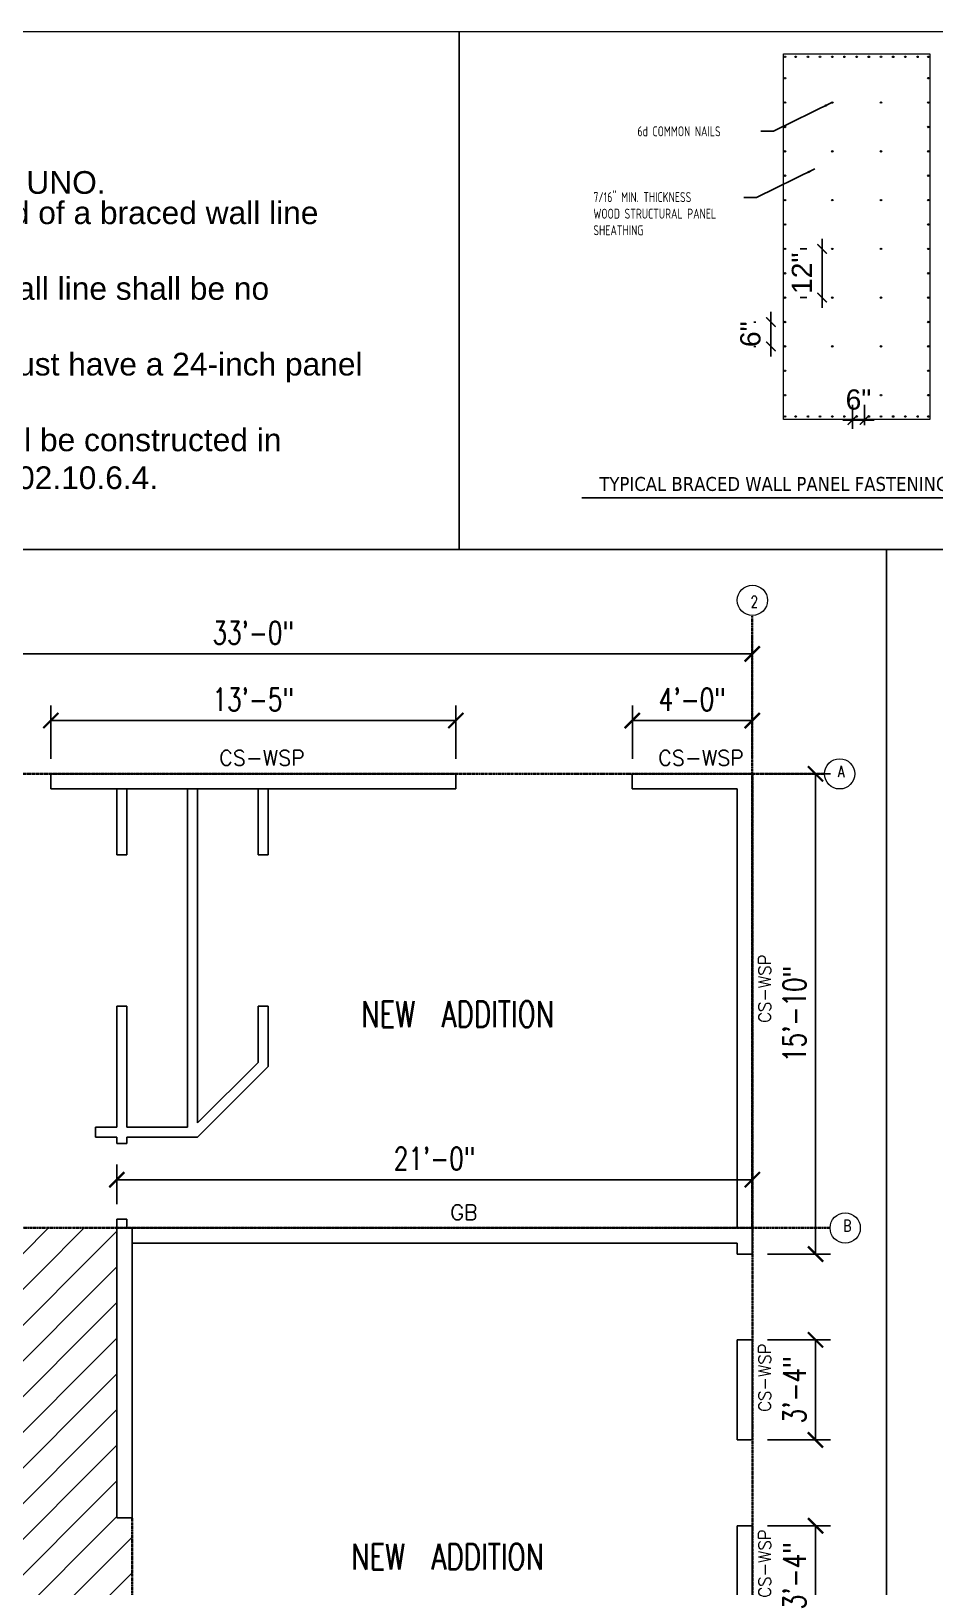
# Model space of a CAD drawing. Header units: inches. Extents: x 26998 to 46838, y -509 to 4343.
# Drawn here: x 36843 to 37201, y 2328 to 2944 of the extents above; entities that cross this region are included whole.
import ezdxf
from ezdxf import colors
from ezdxf.entities.mleader import LeaderData, LeaderLine
from ezdxf.math import Vec2, Vec3

# ---------------------------------------------------------------- set-up
doc = ezdxf.new("R2010")
doc.units = ezdxf.units.IN
doc.header["$LTSCALE"] = 0.5
doc.header["$MEASUREMENT"] = 0
doc.linetypes.add('DASHED', pattern=[0.75, 0.5, -0.25])
doc.linetypes.add('Double Dash 3_8_', pattern=[1, 0.375, -0.125, 0.125, -0.125, 0.125, -0.125])
doc.layers.get('Defpoints').update_dxf_attribs({"color": 140})
for name, color, linetype in [('A-Anno-Text-Sect', 7, 'Continuous'), ('N-NOTES', 3, 'Continuous'), ('NOTES', 7, 'Continuous'), ('Title Block', 7, 'Continuous')]:
    doc.layers.add(name, color=color, linetype=linetype)
for name, color, linetype, lineweight in [('A-DETL', 90, 'Continuous', 9), ('G-ANNO-TEXT', 231, 'Continuous', 9), ('None', 7, 'Continuous', 0), ('S-Text', 3, 'Continuous', 0), ('TEXT', 2, 'Continuous', 9)]:
    doc.layers.add(name, color=color, linetype=linetype, lineweight=lineweight)
doc.styles.add('AGSROMANS', font='romans')
doc.styles.add('ARCH', font='arch.shx')
doc.styles.add('Arch-Dim', font='romans.shx', dxfattribs={"width": 0.75})
doc.styles.add('ARIAL', font='arial.ttf')
doc.styles.add('COTAS', font='arial.ttf', dxfattribs={"height": 8})
doc.styles.add('jsm18', font='archstyl.shx', dxfattribs={"width": 0.85, "height": 10})
doc.styles.add('RomanS_B', font='', dxfattribs={"width": 0.75, "height": 4.549842})
doc.styles.get("Standard").update_dxf_attribs({"font": 'romans.shx', "width": 0.75})
doc.styles.add('TahomaSPH', font='tahoma.ttf')
doc.styles.get('RomanS_B').set_extended_font_data('RomanS', bold=True)
doc.dimstyles.new('Aec-Arch-I-96', dxfattribs={"dimscale": 96, "dimtxt": 0.09375, "dimasz": 0.0625, "dimexe": 0.0625, "dimexo": 0.0625, "dimgap": 0.03125, "dimtad": 1, "dimdec": 4, "dimzin": 3, "dimdsep": 46, "dimlunit": 4, "dimtxsty": 'Arch-Dim', "dimblk": 'ARCHTICK', "dimcen": 0.09375, "dimazin": 2, "dimtfac": 0.75, "dimtdec": 4, "dimtix": 1, "dimtmove": 2, "dimatfit": 2, "dimfxl": 1, "dimtolj": 1, "dimtzin": 0, "dimarcsym": 0})
doc.dimstyles.new('Aprocon', dxfattribs={"dimtxt": 1, "dimasz": 3.75, "dimexe": 1, "dimexo": 5, "dimgap": 1.5, "dimtad": 1, "dimdec": 0, "dimzin": 3, "dimdsep": 46, "dimlunit": 4, "dimtxsty": 'COTAS', "dimblk": 'ARCHTICK', "dimcen": 0.09, "dimclrd": 256, "dimclre": 256, "dimclrt": 5, "dimaunit": 1, "dimazin": 0, "dimtfac": 1, "dimtdec": 0, "dimtix": 1, "dimtmove": 0, "dimatfit": 3, "dimldrblk": 'ARCHTICK', "dimfxl": 1, "dimtolj": 1, "dimtzin": 0, "dimarcsym": 0})
doc.dimstyles.new('STANDARD$7', dxfattribs={"dimscale": 16, "dimtxt": 0.078125, "dimasz": 0.078125, "dimexe": 0.125, "dimexo": 0.125, "dimgap": 0.04, "dimtad": 1, "dimdec": 6, "dimzin": 0, "dimdsep": 46, "dimlunit": 4, "dimtxsty": 'ARCH', "dimcen": 0.046875, "dimdle": 0.125, "dimclrd": 256, "dimclre": 256, "dimclrt": 256, "dimadec": 0, "dimazin": 0, "dimtfac": 1, "dimtdec": 6, "dimtmove": 0, "dimatfit": 3, "dimfxl": 1, "dimfrac": 2, "dimtolj": 1, "dimtzin": 0, "dimarcsym": 0})

# ---------------------------------------------------------------- blocks, each defined once
blk = doc.blocks.new('_ArchTick')
at = {"color": 0, "linetype": 'ByBlock', "const_width": 0.15}
blk.add_lwpolyline([(-0.5, -0.5), (0.5, 0.5)], dxfattribs=at)
blk = doc.blocks.new('*D1078')
at = {"layer": 'A-Anno-Text-Sect', "color": 0, "linetype": 'Continuous', "lineweight": -2, "transparency": 16777216}
for p, q in [((36733.08, 2655.94), (36733.08, 2703.49)), ((37128.88, 2655.94), (37128.88, 2703.49)), ((36733.08, 2697.49), (37128.88, 2697.49))]:
    blk.add_line(p, q, dxfattribs=at)
at = {"layer": 'Defpoints', "color": 0, "linetype": 'Continuous', "transparency": 16777216}
for p in [(37128.88, 2697.49), (36733.08, 2649.94), (37128.88, 2649.94)]:
    blk.add_point(p, dxfattribs=at)
at = {"layer": 'A-Anno-Text-Sect', "color": 0, "linetype": 'Continuous', "lineweight": -2, "transparency": 16777216, "xscale": 6, "yscale": 6, "zscale": 6, "rotation": 180}
blk.add_blockref('_ArchTick', (36733.08, 2697.49), dxfattribs=at)
at = {"layer": 'A-Anno-Text-Sect', "color": 0, "linetype": 'Continuous', "lineweight": -2, "transparency": 16777216, "xscale": 6, "yscale": 6, "zscale": 6}
blk.add_blockref('_ArchTick', (37128.88, 2697.49), dxfattribs=at)
at = {"layer": 'A-Anno-Text-Sect', "color": 0, "linetype": 'Continuous', "transparency": 16777216, "insert": (36930.98, 2705.85), "char_height": 9, "attachment_point": 5, "style": 'Arch-Dim'}
blk.add_mtext('\\A1;33\'-0"', dxfattribs=at)
blk = doc.blocks.new('*D996')
at = {"layer": 'Defpoints', "color": 0, "transparency": 16777216}
for p in [(37157.9, 2858.02), (37156.54, 2838.7), (37157.9, 2838.7)]:
    blk.add_point(p, dxfattribs=at)
at = {"layer": 'TEXT', "color": 0, "lineweight": -2, "transparency": 16777216}
for p, q in [((37156.54, 2862.02), (37156.54, 2834.7)), ((37147.9, 2858.02), (37150.54, 2858.02)), ((37147.9, 2838.7), (37150.54, 2838.7))]:
    blk.add_line(p, q, dxfattribs=at)
at = {"layer": 'TEXT', "color": 0, "lineweight": -2, "transparency": 16777216, "xscale": 3.75, "yscale": 3.75, "zscale": 3.75}
for p, rotation in [((37156.54, 2858.02), 90), ((37156.54, 2838.7), 270)]:
    blk.add_blockref('_ArchTick', p, dxfattribs=dict(at, rotation=rotation))
at = {"layer": 'TEXT', "color": 0, "transparency": 16777216, "insert": (37148.53, 2848.36), "char_height": 8, "attachment_point": 5, "rotation": 90, "style": 'COTAS'}
blk.add_mtext('\\A1;12"', dxfattribs=at)
blk = doc.blocks.new('*D997')
at = {"layer": 'Defpoints', "color": 0, "transparency": 16777216}
for p in [(37139.44, 2829.03), (37136.23, 2819.37), (37139.44, 2819.37)]:
    blk.add_point(p, dxfattribs=at)
at = {"layer": 'TEXT', "color": 0, "lineweight": -2, "transparency": 16777216}
for p, q in [((37136.23, 2833.03), (37136.23, 2815.37)), ((37129.44, 2829.03), (37130.23, 2829.03)), ((37129.44, 2819.37), (37130.23, 2819.37))]:
    blk.add_line(p, q, dxfattribs=at)
at = {"layer": 'TEXT', "color": 0, "lineweight": -2, "transparency": 16777216, "xscale": 3.75, "yscale": 3.75, "zscale": 3.75}
for p, rotation in [((37136.23, 2829.03), 90), ((37136.23, 2819.37), 270)]:
    blk.add_blockref('_ArchTick', p, dxfattribs=dict(at, rotation=rotation))
at = {"layer": 'TEXT', "color": 0, "transparency": 16777216, "insert": (37128.15, 2824.2), "char_height": 8, "attachment_point": 5, "rotation": 90, "style": 'COTAS'}
blk.add_mtext('\\A1;6"', dxfattribs=at)
blk = doc.blocks.new('*D998')
at = {"layer": 'Defpoints', "color": 0, "transparency": 16777216}
for p in [(37168.56, 2790.18), (37168.56, 2776.67), (37173.39, 2778.11)]:
    blk.add_point(p, dxfattribs=at)
at = {"layer": 'TEXT', "color": 0, "lineweight": -2, "transparency": 16777216}
for p, q in [((37168.56, 2786.67), (37168.56, 2796.18)), ((37173.39, 2788.11), (37173.39, 2796.18)), ((37168.56, 2790.18), (37164.81, 2790.18)), ((37173.39, 2790.18), (37168.56, 2790.18)), ((37173.39, 2790.18), (37177.14, 2790.18))]:
    blk.add_line(p, q, dxfattribs=at)
at = {"layer": 'TEXT', "color": 0, "lineweight": -2, "transparency": 16777216, "xscale": 3.75, "yscale": 3.75, "zscale": 3.75}
blk.add_blockref('_ArchTick', (37168.56, 2790.18), dxfattribs=at)
at = {"layer": 'TEXT', "color": 0, "lineweight": -2, "transparency": 16777216, "xscale": 3.75, "yscale": 3.75, "zscale": 3.75, "rotation": 180}
blk.add_blockref('_ArchTick', (37173.39, 2790.18), dxfattribs=at)
at = {"layer": 'TEXT', "color": 0, "transparency": 16777216, "insert": (37170.97, 2798.26), "char_height": 8, "attachment_point": 5, "style": 'COTAS'}
blk.add_mtext('\\A1;6"', dxfattribs=at)
blk = doc.blocks.new('*D1080')
at = {"layer": 'A-Anno-Text-Sect', "color": 0, "linetype": 'Continuous', "lineweight": -2, "transparency": 16777216}
for p, q in [((36850.67, 2655.94), (36850.67, 2677.07)), ((37011.3, 2655.94), (37011.3, 2677.07)), ((36850.67, 2671.07), (37011.3, 2671.07))]:
    blk.add_line(p, q, dxfattribs=at)
at = {"layer": 'Defpoints', "color": 0, "linetype": 'Continuous', "transparency": 16777216}
for p in [(37011.3, 2671.07), (36850.67, 2649.94), (37011.3, 2649.94)]:
    blk.add_point(p, dxfattribs=at)
at = {"layer": 'A-Anno-Text-Sect', "color": 0, "linetype": 'Continuous', "lineweight": -2, "transparency": 16777216, "xscale": 6, "yscale": 6, "zscale": 6, "rotation": 180}
blk.add_blockref('_ArchTick', (36850.67, 2671.07), dxfattribs=at)
at = {"layer": 'A-Anno-Text-Sect', "color": 0, "linetype": 'Continuous', "lineweight": -2, "transparency": 16777216, "xscale": 6, "yscale": 6, "zscale": 6}
blk.add_blockref('_ArchTick', (37011.3, 2671.07), dxfattribs=at)
at = {"layer": 'A-Anno-Text-Sect', "color": 0, "linetype": 'Continuous', "transparency": 16777216, "insert": (36930.98, 2679.43), "char_height": 9, "attachment_point": 5, "style": 'Arch-Dim'}
blk.add_mtext('\\A1;13\'-5"', dxfattribs=at)
blk = doc.blocks.new('*D1081')
at = {"layer": 'A-Anno-Text-Sect', "color": 0, "linetype": 'Continuous', "lineweight": -2, "transparency": 16777216}
for p, q in [((37081.3, 2655.94), (37081.3, 2677.07)), ((37128.88, 2655.94), (37128.88, 2677.07)), ((37081.3, 2671.07), (37128.88, 2671.07))]:
    blk.add_line(p, q, dxfattribs=at)
at = {"layer": 'Defpoints', "color": 0, "linetype": 'Continuous', "transparency": 16777216}
for p in [(37128.88, 2671.07), (37081.3, 2649.94), (37128.88, 2649.94)]:
    blk.add_point(p, dxfattribs=at)
at = {"layer": 'A-Anno-Text-Sect', "color": 0, "linetype": 'Continuous', "lineweight": -2, "transparency": 16777216, "xscale": 6, "yscale": 6, "zscale": 6, "rotation": 180}
blk.add_blockref('_ArchTick', (37081.3, 2671.07), dxfattribs=at)
at = {"layer": 'A-Anno-Text-Sect', "color": 0, "linetype": 'Continuous', "lineweight": -2, "transparency": 16777216, "xscale": 6, "yscale": 6, "zscale": 6}
blk.add_blockref('_ArchTick', (37128.88, 2671.07), dxfattribs=at)
at = {"layer": 'A-Anno-Text-Sect', "color": 0, "linetype": 'Continuous', "transparency": 16777216, "insert": (37105.09, 2679.43), "char_height": 9, "attachment_point": 5, "style": 'Arch-Dim'}
blk.add_mtext('\\A1;4\'-0"', dxfattribs=at)
blk = doc.blocks.new('*D1093')
at = {"layer": 'A-Anno-Text-Sect', "color": 0, "linetype": 'Continuous', "lineweight": -2, "transparency": 16777216}
for p, q in [((37134.88, 2649.94), (37159.94, 2649.94)), ((37153.94, 2459.62), (37153.94, 2649.94)), ((37134.88, 2459.62), (37159.94, 2459.62))]:
    blk.add_line(p, q, dxfattribs=at)
at = {"layer": 'Defpoints', "color": 0, "linetype": 'Continuous', "transparency": 16777216}
for p in [(37128.88, 2649.94), (37153.94, 2649.94), (37128.88, 2459.62)]:
    blk.add_point(p, dxfattribs=at)
at = {"layer": 'A-Anno-Text-Sect', "color": 0, "linetype": 'Continuous', "lineweight": -2, "transparency": 16777216, "xscale": 6, "yscale": 6, "zscale": 6}
for p, rotation in [((37153.94, 2649.94), 90), ((37153.94, 2459.62), 270)]:
    blk.add_blockref('_ArchTick', p, dxfattribs=dict(at, rotation=rotation))
at = {"layer": 'A-Anno-Text-Sect', "color": 0, "linetype": 'Continuous', "transparency": 16777216, "insert": (37145.58, 2554.78), "char_height": 9, "attachment_point": 5, "rotation": 90, "style": 'Arch-Dim'}
blk.add_mtext('\\A1;15\'-10"', dxfattribs=at)
blk = doc.blocks.new('*D1094')
at = {"layer": 'A-Anno-Text-Sect', "color": 0, "linetype": 'Continuous', "lineweight": -2, "transparency": 16777216}
for p, q in [((37134.88, 2425.62), (37159.94, 2425.62)), ((37153.94, 2425.62), (37153.94, 2385.94)), ((37134.88, 2385.94), (37159.94, 2385.94))]:
    blk.add_line(p, q, dxfattribs=at)
at = {"layer": 'Defpoints', "color": 0, "linetype": 'Continuous', "transparency": 16777216}
for p in [(37128.88, 2425.62), (37128.88, 2385.94), (37153.94, 2385.94)]:
    blk.add_point(p, dxfattribs=at)
at = {"layer": 'A-Anno-Text-Sect', "color": 0, "linetype": 'Continuous', "lineweight": -2, "transparency": 16777216, "xscale": 6, "yscale": 6, "zscale": 6}
for p, rotation in [((37153.94, 2425.62), 90), ((37153.94, 2385.94), 270)]:
    blk.add_blockref('_ArchTick', p, dxfattribs=dict(at, rotation=rotation))
at = {"layer": 'A-Anno-Text-Sect', "color": 0, "linetype": 'Continuous', "transparency": 16777216, "insert": (37145.58, 2405.78), "char_height": 9, "attachment_point": 5, "rotation": 90, "style": 'Arch-Dim'}
blk.add_mtext('\\A1;3\'-4"', dxfattribs=at)
blk = doc.blocks.new('*D1095')
at = {"layer": 'A-Anno-Text-Sect', "color": 0, "linetype": 'Continuous', "lineweight": -2, "transparency": 16777216}
for p, q in [((37134.88, 2351.94), (37159.94, 2351.94)), ((37153.94, 2351.94), (37153.94, 2312.26)), ((37134.88, 2312.26), (37159.94, 2312.26))]:
    blk.add_line(p, q, dxfattribs=at)
at = {"layer": 'Defpoints', "color": 0, "linetype": 'Continuous', "transparency": 16777216}
for p in [(37128.88, 2351.94), (37128.88, 2312.26), (37153.94, 2312.26)]:
    blk.add_point(p, dxfattribs=at)
at = {"layer": 'A-Anno-Text-Sect', "color": 0, "linetype": 'Continuous', "lineweight": -2, "transparency": 16777216, "xscale": 6, "yscale": 6, "zscale": 6}
for p, rotation in [((37153.94, 2351.94), 90), ((37153.94, 2312.26), 270)]:
    blk.add_blockref('_ArchTick', p, dxfattribs=dict(at, rotation=rotation))
at = {"layer": 'A-Anno-Text-Sect', "color": 0, "linetype": 'Continuous', "transparency": 16777216, "insert": (37145.58, 2332.1), "char_height": 9, "attachment_point": 5, "rotation": 90, "style": 'Arch-Dim'}
blk.add_mtext('\\A1;3\'-4"', dxfattribs=at)
blk = doc.blocks.new('*D1089')
at = {"layer": 'A-Anno-Text-Sect', "color": 0, "linetype": 'Continuous', "lineweight": -2, "transparency": 16777216}
for p, q in [((36876.88, 2479.44), (36876.88, 2495.07)), ((37128.88, 2475.94), (37128.88, 2495.07)), ((36876.88, 2489.07), (37128.88, 2489.07))]:
    blk.add_line(p, q, dxfattribs=at)
at = {"layer": 'Defpoints', "color": 0, "linetype": 'Continuous', "transparency": 16777216}
for p in [(37128.88, 2489.07), (36876.88, 2473.44), (37128.88, 2469.94)]:
    blk.add_point(p, dxfattribs=at)
at = {"layer": 'A-Anno-Text-Sect', "color": 0, "linetype": 'Continuous', "lineweight": -2, "transparency": 16777216, "xscale": 6, "yscale": 6, "zscale": 6, "rotation": 180}
blk.add_blockref('_ArchTick', (36876.88, 2489.07), dxfattribs=at)
at = {"layer": 'A-Anno-Text-Sect', "color": 0, "linetype": 'Continuous', "lineweight": -2, "transparency": 16777216, "xscale": 6, "yscale": 6, "zscale": 6}
blk.add_blockref('_ArchTick', (37128.88, 2489.07), dxfattribs=at)
at = {"layer": 'A-Anno-Text-Sect', "color": 0, "linetype": 'Continuous', "transparency": 16777216, "insert": (37002.88, 2497.43), "char_height": 9, "attachment_point": 5, "style": 'Arch-Dim'}
blk.add_mtext('\\A1;21\'-0"', dxfattribs=at)

msp = doc.modelspace()

# ---------------------------------------------------------------- hatches: boundary and pattern name
at = {"layer": 'Title Block', "linetype": 'DASHED'}
h = msp.add_hatch(dxfattribs=at)
h.set_pattern_fill('ANSI31', color=253, scale=80)
h.set_pattern_definition([(45, (26428.937, 2797.07), (-7.071068, 7.071068), [])])
h.paths.add_polyline_path([(36588.084314, 2320.340707), (36592.084314, 2320.340707), (36592.084314, 2316.340707), (36596.084314, 2316.340707), (36596.084314, 2312.340707), (36592.084314, 2312.340707), (36592.084314, 2297.340707), (36636.084314, 2297.340707), (36636.084314, 2312.340707), (36632.084314, 2312.340707), (36632.084314, 2316.340707), (36640.084314, 2316.340707), (36640.084314, 2297.340707), (36670.084314, 2297.340707), (36670.084314, 2293.340707), (36592.084314, 2293.340707), (36592.084314, 2151.340707), (36704.084314, 2151.340707), (36704.084314, 2155.340707), (36708.084314, 2155.340707), (36708.084314, 2151.340707), (36744.084314, 2151.340707), (36744.084314, 2205.340707), (36708.084314, 2205.340707), (36708.084314, 2203.340707), (36704.084314, 2203.340707), (36704.084314, 2293.340707), (36700.084314, 2293.340707), (36700.084314, 2297.340707), (36706.084314, 2297.340707), (36706.084314, 2316.340707, -1), (36708.084314, 2316.340707), (36708.084314, 2315.340707), (36744.084314, 2315.340707), (36744.084314, 2319.340707), (36748.084314, 2319.340707), (36748.084314, 2314.2990173), (36752.084314, 2314.2990173), (36752.084314, 2310.2990173), (36748.084314, 2310.2990173), (36748.084314, 2151.340707), (36876.884314, 2151.340707), (36876.884314, 2282.2990173), (36863.484314, 2282.2990173), (36863.484314, 2286.2990173), (36876.884314, 2286.2990173), (36876.884314, 2310.2990173), (36790.084314, 2310.2990173), (36790.084314, 2286.2990173), (36803.484314, 2286.2990173), (36803.484314, 2282.2990173), (36786.084314, 2282.2990173), (36786.084314, 2310.2990173), (36782.084314, 2310.2990173), (36782.084314, 2314.2990173), (36876.884314, 2314.2990173), (36876.884314, 2319.0395355), (36882.884314, 2319.0395355), (36882.884314, 2355.0395355), (36876.884314, 2355.0395355), (36876.884314, 2463.940707), (36876.884314, 2469.940707), (36826.8985998, 2469.940707), (36826.884314, 2463.940707), (36826.884314, 2357.940707), (36818.884314, 2357.940707), (36818.884314, 2361.940707), (36822.884314, 2361.940707), (36822.884314, 2463.940707), (36771.084314, 2463.940707), (36640.084314, 2463.940707), (36640.084314, 2409.940707), (36741.084314, 2409.940707), (36741.084314, 2379.940707), (36755.084314, 2379.940707), (36755.084314, 2361.940707), (36792.884314, 2361.940707), (36792.884314, 2357.940707), (36755.084314, 2357.940707), (36755.084314, 2354.340707), (36748.084314, 2354.340707), (36748.084314, 2349.340707), (36744.084314, 2349.340707), (36744.084314, 2354.340707), (36705.084314, 2354.340707), (36705.084314, 2358.340707), (36737.084314, 2358.340707), (36737.084314, 2405.940707), (36640.084314, 2405.940707), (36640.084314, 2358.340707), (36681.084314, 2358.340707), (36681.084314, 2354.340707), (36634.084314, 2354.340707), (36634.084314, 2358.340707), (36636.084314, 2358.340707), (36636.084314, 2463.940707), (36482.084314, 2463.940707), (36482.084314, 2358.340707), (36484.084314, 2358.340707), (36484.084314, 2354.340707), (36482.084314, 2354.340707), (36482.084314, 2330.340707), (36546.084314, 2330.340707), (36546.084314, 2354.340707), (36544.084314, 2354.340707), (36544.084314, 2358.340707), (36604.084314, 2358.340707), (36604.084314, 2354.340707), (36592.084314, 2354.340707), (36592.084314, 2350.340707), (36588.084314, 2350.340707), (36588.084314, 2354.340707), (36550.084314, 2354.340707), (36550.084314, 2298.340707), (36544.084314, 2298.340707), (36544.084314, 2302.340707), (36546.084314, 2302.340707), (36546.084314, 2326.340707), (36482.084314, 2326.340707), (36482.084314, 2302.340707), (36484.084314, 2302.340707), (36484.084314, 2298.340707), (36482.084314, 2298.340707), (36482.084314, 2151.340707), (36588.084314, 2151.340707)])
h.paths.add_polyline_path([(36639.2935386, 2323.4533017), (36746.9902494, 2323.4533017), (36746.9902494, 2344.690645), (36639.2935386, 2344.690645)], flags=24)

# ---------------------------------------------------------------- linework, layer by layer
msp.add_line((36435.013813, 2738.8830128), (37929.6730477, 2738.8830128))
msp.add_lwpolyline([(36434.613813, 2944.0852231, 0.5, 0.5, 0), (37929.6730477, 2944.0852231, 0, 0, 0), (37929.6730477, 1817.6360016, 0.5, 0.5, 0), (36434.613813, 1817.6360016, 0.5, 0.5, 0)], format="xyseb")
at = {"layer": 'A-DETL', "linetype": 'Double Dash 3_8_', "lineweight": 40}
for p, q in [((37128.884314, 2712.399041), (37128.884314, 2469.940707)), ((36697.5019877, 2649.940707), (37157.5019877, 2649.940707)), ((37128.9221552, 2039.2325961), (37128.9221552, 2649.940707)), ((36733.084314, 2469.940707), (37159.7085651, 2469.940707)), ((36882.884314, 2319.0395355), (36882.884314, 2355.0395355))]:
    msp.add_line(p, q, dxfattribs=at)
at = {"layer": 'A-DETL'}
for centre in [(37128.9221552, 2718.7325961), (37163.5019877, 2649.940707), (37165.7085651, 2469.940707)]:
    msp.add_circle(centre, 6, dxfattribs=at)
at = {"layer": 'N-NOTES', "color": 0}
msp.add_line((37242.3846279, 2759.3509899), (37061.3098151, 2759.3509899), dxfattribs=at)
at = {"layer": 'TEXT'}
for p, q in [((37141.2557873, 2790.3715383), (37141.2557873, 2935.3424439)), ((37141.2557873, 2935.3424439), (37199.2441786, 2935.3424439)), ((37199.2441786, 2935.3424439), (37199.2441786, 2790.3715383)), ((37199.2441786, 2790.3715383), (37141.2557873, 2790.3715383))]:
    msp.add_line(p, q, dxfattribs=at)
for points in [[(37141.2400373, 2935.3581939), (37199.2599286, 2935.3581939), (37199.2599286, 2790.3557883), (37141.2400373, 2790.3557883)], [(37141.2452873, 2935.3529439), (37199.2546786, 2935.3529439), (37199.2546786, 2790.3610383), (37141.2452873, 2790.3610383)], [(37141.2505373, 2935.3476939), (37199.2494286, 2935.3476939), (37199.2494286, 2790.3662883), (37141.2505373, 2790.3662883)], [(37141.2557873, 2935.3424439), (37199.2441786, 2935.3424439), (37199.2441786, 2790.3715383), (37141.2557873, 2790.3715383)], [(37141.2610373, 2935.3371939), (37199.2389286, 2935.3371939), (37199.2389286, 2790.3767883), (37141.2610373, 2790.3767883)]]:
    msp.add_lwpolyline(points, close=True, dxfattribs=at)
for centre, radius in [((37141.859877, 2934.13441), 0.3020085), ((37146.0881411, 2934.13441), 0.3020085), ((37150.9205677, 2934.13441), 0.3020085), ((37155.7528487, 2934.13441), 0.3020085), ((37160.5852753, 2934.13441), 0.3020085), ((37165.4176292, 2934.13441), 0.3020813), ((37170.249983, 2934.13441), 0.3020085), ((37175.0824096, 2934.13441), 0.3020085), ((37179.9146906, 2934.13441), 0.3020085), ((37184.7471172, 2934.13441), 0.3020085), ((37189.579471, 2934.13441), 0.3020813), ((37194.4118248, 2934.13441), 0.3020085), ((37198.6401617, 2934.13441), 0.3020813), ((37141.859877, 2925.6777362), 0.3020085), ((37198.6401617, 2925.6777362), 0.3020813), ((37141.859877, 2916.0130286), 0.3020085), ((37160.5852753, 2916.0130286), 0.3020085), ((37179.9146906, 2916.0130286), 0.3020085), ((37198.6401617, 2916.0130286), 0.3020813), ((37141.859877, 2906.348321), 0.3020085), ((37198.6401617, 2906.348321), 0.3020813), ((37141.859877, 2896.6834677), 0.3020085), ((37160.5852753, 2896.6834677), 0.3020085), ((37179.9146906, 2896.6834677), 0.3020085), ((37198.6401617, 2896.6834677), 0.3020813), ((37141.859877, 2887.0187601), 0.3020085), ((37198.6401617, 2887.0187601), 0.3020813), ((37141.859877, 2877.3540525), 0.3020085), ((37160.5852753, 2877.3540525), 0.3020085), ((37179.9146906, 2877.3540525), 0.3020085), ((37198.6401617, 2877.3540525), 0.3020813), ((37141.859877, 2867.6893449), 0.3020085), ((37198.6401617, 2867.6893449), 0.3020813), ((37141.859877, 2858.0246373), 0.3020085), ((37160.5852753, 2858.0246373), 0.3020085), ((37179.9146906, 2858.0246373), 0.3020085), ((37198.6401617, 2858.0246373), 0.3020813), ((37141.859877, 2848.359784), 0.3020085), ((37198.6401617, 2848.359784), 0.3020813), ((37141.859877, 2838.695222), 0.3020085), ((37160.5852753, 2838.695222), 0.3020085), ((37179.9146906, 2838.695222), 0.3020085), ((37198.6401617, 2838.695222), 0.3020813), ((37141.859877, 2829.0303687), 0.3020085), ((37198.6401617, 2829.0303687), 0.3020813), ((37141.859877, 2819.3655155), 0.3020085), ((37160.5852753, 2819.3655155), 0.3020085), ((37179.9146906, 2819.3655155), 0.3020085), ((37198.6401617, 2819.3655155), 0.3020813), ((37141.859877, 2809.7009535), 0.3020085), ((37198.6401617, 2809.7009535), 0.3020813), ((37141.859877, 2800.0361002), 0.3020085), ((37179.9146906, 2800.0361002), 0.3020085), ((37198.6401617, 2800.0361002), 0.3020813), ((37141.859877, 2791.5795721), 0.3020085), ((37146.0881411, 2791.5795721), 0.3020085), ((37150.9205677, 2791.5795721), 0.3020085), ((37155.7528487, 2791.5795721), 0.3020085), ((37160.5852753, 2791.5795721), 0.3020085), ((37165.4176292, 2791.5795721), 0.3020813), ((37170.249983, 2791.5795721), 0.3020085), ((37175.0824096, 2791.5795721), 0.3020085), ((37179.9146906, 2791.5795721), 0.3020085), ((37184.7471172, 2791.5795721), 0.3020085), ((37189.579471, 2791.5795721), 0.3020813), ((37194.4118248, 2791.5795721), 0.3020085), ((37198.6401617, 2791.5795721), 0.3020813)]:
    msp.add_circle(centre, radius, dxfattribs=at)
at = {"layer": 'Title Block'}
for p, q in [((37012.5721574, 2738.6797579), (37012.5721574, 2944.0852231)), ((37182.1434303, 2738.8830128), (37182.1434303, 1817.6360016)), ((36850.6719569, 2649.940707), (37011.2966712, 2649.940707)), ((36850.6719569, 2649.940707), (36850.6719569, 2643.940707)), ((37011.2966712, 2649.940707), (37011.2966712, 2643.940707)), ((37081.2966712, 2649.940707), (37128.884314, 2649.940707)), ((37081.2966712, 2649.940707), (37081.2966712, 2643.940707)), ((37128.884314, 2469.940707), (37128.884314, 2649.940707)), ((36850.6719569, 2643.940707), (37011.2966712, 2643.940707)), ((36876.884314, 2617.8580409), (36876.884314, 2643.940707)), ((36880.884314, 2617.8580409), (36880.884314, 2643.940707)), ((36904.884314, 2509.940707), (36904.884314, 2643.940707)), ((36908.884314, 2511.5975612), (36908.884314, 2643.940707)), ((36932.884314, 2617.8580409), (36932.884314, 2643.940707)), ((36936.884314, 2617.8580409), (36936.884314, 2643.940707)), ((37081.2966712, 2643.940707), (37122.884314, 2643.940707)), ((37122.884314, 2469.940707), (37122.884314, 2643.940707)), ((36880.884314, 2617.8580409), (36876.884314, 2617.8580409)), ((36932.884314, 2617.8580409), (36936.884314, 2617.8580409)), ((36876.884314, 2509.940707), (36876.884314, 2557.8580409)), ((36880.884314, 2557.8580409), (36876.884314, 2557.8580409)), ((36880.884314, 2509.940707), (36880.884314, 2557.8580409)), ((36932.884314, 2535.5975612), (36932.884314, 2557.8580409)), ((36932.884314, 2557.8580409), (36936.884314, 2557.8580409)), ((36936.884314, 2533.940707), (36936.884314, 2557.8580409)), ((36908.884314, 2511.5975612), (36932.884314, 2535.5975612)), ((36908.884314, 2505.940707), (36936.884314, 2533.940707)), ((36868.384314, 2509.940707), (36876.884314, 2509.940707)), ((36868.384314, 2505.940707), (36868.384314, 2509.940707)), ((36880.884314, 2509.940707), (36904.884314, 2509.940707)), ((36868.384314, 2505.940707), (36876.884314, 2505.940707)), ((36876.884314, 2503.440707), (36876.884314, 2505.940707)), ((36880.884314, 2505.940707), (36908.884314, 2505.940707)), ((36880.884314, 2503.440707), (36880.884314, 2505.940707)), ((36884.984314, 2505.940707), (36896.384314, 2505.940707)), ((36890.884314, 2505.940707), (36896.384314, 2505.940707)), ((36876.884314, 2503.440707), (36880.884314, 2503.440707)), ((36876.884314, 2463.940707), (36876.884314, 2473.440707)), ((36876.884314, 2473.440707), (36880.884314, 2473.440707)), ((36880.884314, 2469.940707), (36880.884314, 2473.440707)), ((36876.884314, 2469.940707), (36882.884314, 2469.940707)), ((36882.884314, 2469.940707), (37128.884314, 2469.940707)), ((36882.884314, 2355.0395355), (36882.884314, 2469.940707)), ((37128.884314, 2459.6223779), (37128.884314, 2469.940707)), ((36876.884314, 2355.0395355), (36876.884314, 2463.940707)), ((36882.884314, 2463.940707), (37122.884314, 2463.940707)), ((37122.884314, 2459.6223779), (37122.884314, 2463.940707)), ((37128.884314, 2459.6223779), (37122.884314, 2459.6223779)), ((37122.884314, 2385.940707), (37122.884314, 2425.6223779)), ((37128.884314, 2425.6223779), (37122.884314, 2425.6223779)), ((37128.884314, 2385.940707), (37128.884314, 2425.6223779)), ((37128.884314, 2385.940707), (37122.884314, 2385.940707)), ((36882.884314, 2355.0395355), (36876.884314, 2355.0395355)), ((37122.884314, 2312.2590361), (37122.884314, 2351.940707)), ((37128.884314, 2351.940707), (37122.884314, 2351.940707)), ((37128.884314, 2312.2590361), (37128.884314, 2351.940707))]:
    msp.add_line(p, q, dxfattribs=at)

# ---------------------------------------------------------------- texts
at = {"insert": (37162.5032192, 2764.79817), "char_height": 5.537109375, "width": 188.574502246, "attachment_point": 5, "style": 'TahomaSPH'}
msp.add_mtext('\\pxql;TYPICAL BRACED WALL PANEL FASTENING DETAIL', dxfattribs=at)
at = {"char_height": 10.2011616, "attachment_point": 1}
for insert in [(36973.8251574, 2559.7797114), (36969.8251574, 2344.7797114)]:
    msp.add_mtext_dynamic_manual_height_columns('NEW  ADDITION', width=299.701435645, gutter_width=22.5, heights=[0], dxfattribs=dict(at, insert=insert))
at = {"layer": 'G-ANNO-TEXT', "color": 7, "char_height": 4.5498418, "width": 11.664, "attachment_point": 1, "line_spacing_factor": 0.957141, "style": 'RomanS_B'}
for s, insert in [('2', (37128.2273236, 2720.4526503)), ('A', (37162.8071561, 2653.1265142)), ('B', (37165.0137335, 2473.1265142))]:
    msp.add_mtext(s, dxfattribs=dict(at, insert=insert))
at = {"layer": 'None', "color": 7, "insert": (36480.4705834, 2924.9756198), "char_height": 9, "width": 497.047113526, "attachment_point": 1, "style": 'ARIAL'}
msp.add_mtext('\\pxi-3,l3,t3;{\\LBRACING NOTES}\\P1.^IWind bracing method per IRC section R602.10.\\P{\\A1;2.^IBracing method: Classical Method with CS-WSP (\\H0.7x;\\S7/16;\\H1.42857x;" OSB)}, UNO.\\P3.^IA braced wall panel shall begin within 10 feet from each end of a braced wall line\\P4.^IMaximum braced wall line offset up to 4 feet\\P5.^IThe distance between braced wall panels along a braced wall line shall be no greater than 20 feet\\P{\\C0;6.^IEach end of a braced wall line with continuous sheathing must have a 24-inch panel on both sides of a corner or 800 pound hold-down devices.\\P7.^IContinuously sheathed portal frame braced wall panels shall be constructed in accordance with VCR 2012 Figure R602.10.6.4 & Table R602.10.6.4. }', dxfattribs=at)
at = {"layer": 'NOTES', "char_height": 3.937499606, "width": 198.10546875, "attachment_point": 1, "style": 'jsm18'}
for s, insert in [('\\A1;6d COMMON NAILS', (37083.3199276, 2906.5905156)), ('\\A1;7/16{\\H1.0003x;" MIN. THICKNESS\\PWOOD STRUCTURAL PANEL\\PSHEATHING }', (37065.8467323, 2880.5071607))]:
    msp.add_mtext(s, dxfattribs=dict(at, insert=insert))
at = {"layer": 'Title Block', "char_height": 6, "width": 299.701435645, "attachment_point": 3, "style": 'AGSROMANS'}
for s, insert in [('CS-WSP', (36951.4351654, 2659.2859486)), ('CS-WSP', (37125.5413439, 2659.2859486)), ('GB', (37019.936853, 2479.1360131))]:
    msp.add_mtext(s, dxfattribs=dict(at, insert=insert))
at = {"layer": 'Title Block', "char_height": 4.8, "width": 239.761148516, "attachment_point": 3, "rotation": 90, "style": 'AGSROMANS'}
for insert in [(37131.3947755, 2578.4019218), (37131.3947755, 2424.2427573), (37131.3947755, 2350.5610864)]:
    msp.add_mtext('CS-WSP', dxfattribs=dict(at, insert=insert))

# ---------------------------------------------------------------- dimensions: what is measured, and where the dimension line sits
at = {"layer": 'A-Anno-Text-Sect', "color": 6, "linetype": 'Continuous'}
for base, p1, p2, picture, middle in [((37128.884314, 2697.4934357), (36733.084314, 2649.940707), (37128.884314, 2649.940707), '*D1078', (36930.984314, 2705.8505785)), ((37011.2966712, 2671.0695574), (36850.6719569, 2649.940707), (37011.2966712, 2649.940707), '*D1080', (36930.984314, 2679.4267003)), ((37128.884314, 2671.0695574), (37081.2966712, 2649.940707), (37128.884314, 2649.940707), '*D1081', (37105.0904926, 2679.4267003)), ((37128.884314, 2489.0695574), (36876.884314, 2473.440707), (37128.884314, 2469.940707), '*D1089', (37002.884314, 2497.4267003))]:
    dim = msp.add_linear_dim(base=base, p1=p1, p2=p2, dimstyle='Aec-Arch-I-96', override={"dimdec": 0}, dxfattribs=at)
    dim.commit()
    dim.dimension.update_dxf_attribs({"geometry": picture, "text_midpoint": middle})
for base, p1, p2, picture, middle in [((37153.936853, 2649.940707), (37128.884314, 2459.6223779), (37128.884314, 2649.940707), '*D1093', (37145.5797101, 2554.7815424)), ((37153.936853, 2385.940707), (37128.884314, 2425.6223779), (37128.884314, 2385.940707), '*D1094', (37145.5797101, 2405.7815424)), ((37153.936853, 2312.2590361), (37128.884314, 2351.940707), (37128.884314, 2312.2590361), '*D1095', (37145.5797101, 2332.0998715))]:
    dim = msp.add_linear_dim(base=base, p1=p1, p2=p2, angle=90, dimstyle='Aec-Arch-I-96', override={"dimdec": 0}, dxfattribs=at)
    dim.commit()
    dim.dimension.update_dxf_attribs({"geometry": picture, "text_midpoint": middle})
at = {"layer": 'TEXT'}
for base, p1, p2, text, picture, middle in [((37156.5436146, 2838.695222), (37157.8988056, 2858.0246373), (37157.8988056, 2838.695222), '12"', '*D996', (37156.5436146, 2848.3599296)), ((37136.2314287, 2819.3655155), (37139.4435909, 2829.0303687), (37139.4435909, 2819.3655155), '6"', '*D997', (37136.2314287, 2824.1979421))]:
    dim = msp.add_linear_dim(base=base, p1=p1, p2=p2, angle=90, text=text, dimstyle='Aprocon', override={"dimexe": 6, "dimexo": 10, "dimgap": 4, "dimdle": 4, "dimclrd": 0, "dimclre": 0, "dimclrt": 0}, dxfattribs=at)
    dim.commit()
    dim.dimension.update_dxf_attribs({"geometry": picture, "text_midpoint": middle, "dimtype": 160})
dim = msp.add_linear_dim(base=(37168.5587507, 2790.1750476), p1=(37173.3910317, 2778.1110998), p2=(37168.5587507, 2776.6709481), text='6"', dimstyle='Aprocon', override={"dimexe": 6, "dimexo": 10, "dimgap": 4, "dimdle": 4, "dimclrd": 0, "dimclre": 0, "dimclrt": 0}, dxfattribs=at)
dim.commit()
dim.dimension.update_dxf_attribs({"geometry": '*D998', "text_midpoint": (37170.9748912, 2790.1750476), "dimtype": 160})

# ---------------------------------------------------------------- leaders
at = {"layer": 'S-Text'}
ml = msp.add_multileader_mtext('Standard', dxfattribs=at)
ml.set_content('CMU HEADER BLOCK w/ (1) #5 BAR CONTINUOUS ', color=256, style='ARIAL')
ml.set_leader_properties()
ml.build(insert=Vec2(0, 0))
ml.multileader.update_dxf_attribs({"dogleg_length": 0.36, "arrow_head_size": 10.8, "scale": 12})
ctx = ml.context
ctx.base_point, ctx.scale, ctx.char_height, ctx.arrow_head_size, ctx.landing_gap_size, ctx.plane_origin = Vec3(38431.6433889, 2800.4928678), 12, 7.5, 10.8, 5.4, Vec3(38567.0282102, 2661.7893193)
ctx.text_align_type = 2
notes = []
notes.append((ctx, [(0, (1, 1, 0), (38588.0287231, 2800.4928678), (-1, 0), 21.6, [(0, [(38586.4645575, 2761.104047)], 0, [])])]))
ctx.mtext.insert, ctx.mtext.width, ctx.mtext.alignment, ctx.mtext.flow_direction = Vec3(38561.0287231, 2805.3453575), 124.726449373, 3, 5
at = {"layer": 'TEXT'}
for points in [[(37160.4669615, 2916.0189643), (37137.2187417, 2904.7245514), (37132.2602523, 2904.7166617)], [(37153.7224243, 2889.7173931), (37130.4742045, 2878.4229803), (37125.5157151, 2878.4150906)]]:
    msp.add_leader(points, dimstyle='STANDARD$7', override={"dimscale": 1, "dimtxt": 4.5, "dimasz": 3, "dimexe": 1, "dimexo": 4, "dimgap": 2, "dimdec": 3, "dimzin": 3, "dimtxsty": 'Standard', "dimcen": 0.09, "dimdle": 0, "dimclrd": 0, "dimclre": 0, "dimclrt": 0, "dimtdec": 3, "dimtofl": 0, "dimtmove": 2}, dxfattribs=at)
for ctx, leaders in notes:
    for number, flags, end, landing, length, lines in leaders:
        leader = LeaderData()
        leader.index, (leader.has_last_leader_line, leader.has_dogleg_vector, leader.attachment_direction) = number, flags
        leader.last_leader_point, leader.dogleg_vector, leader.dogleg_length = Vec3(end), Vec3(landing), length
        for number, points, colour, breaks in lines:
            line = LeaderLine()
            line.index, line.vertices, line.color, line.breaks = number, Vec3.list(points), colors.encode_raw_color(colour), breaks
            leader.lines.append(line)
        ctx.leaders.append(leader)

doc.saveas('drawing.dxf')
